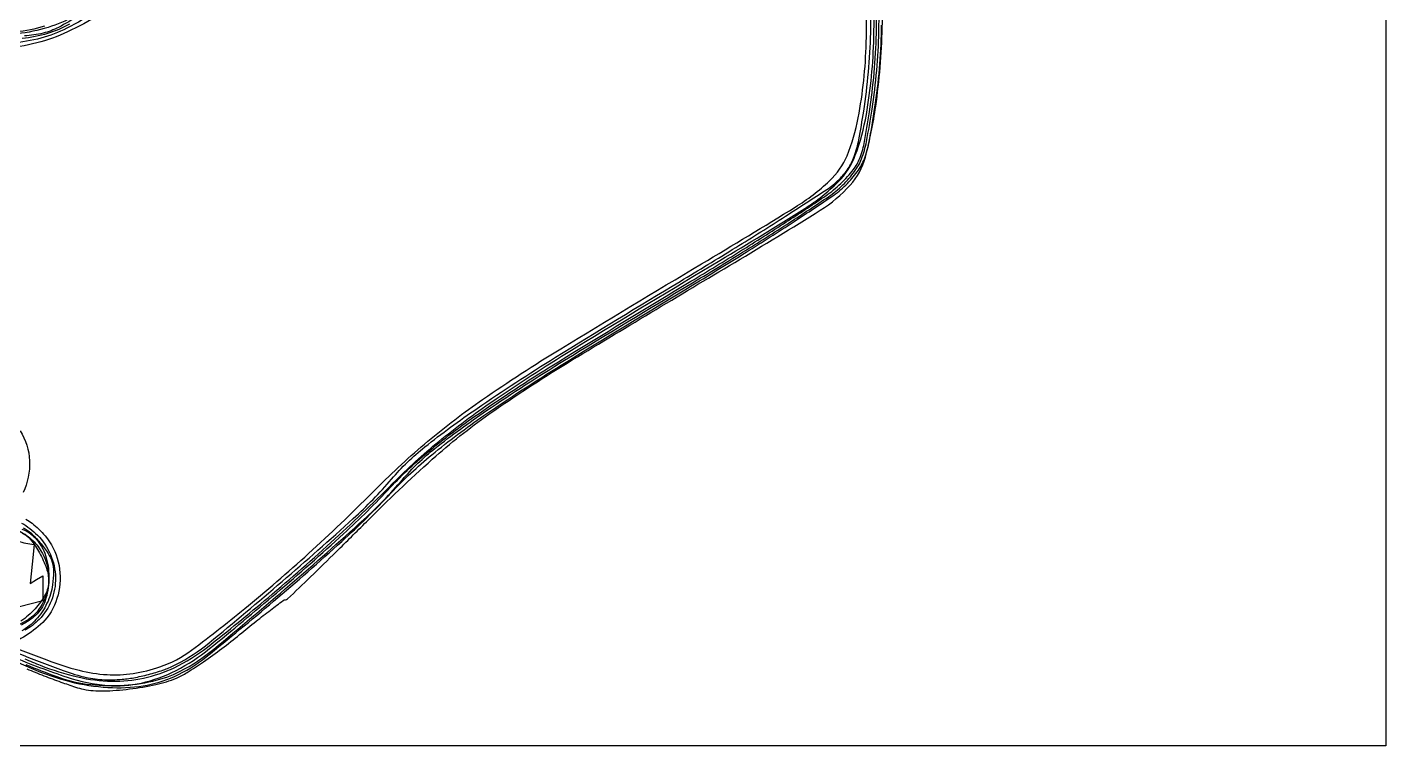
# Model space of a CAD drawing. Extents: x 0 to 564, y 0 to 802.
# Drawn here: x 331.3 to 564, y 0 to 123 of the extents above; entities that cross this region are included whole.
import ezdxf

# ---------------------------------------------------------------- set-up
doc = ezdxf.new("R2010")
doc.units = 0

msp = doc.modelspace()

# ---------------------------------------------------------------- linework, layer by layer
at = {"color": 0}
msp.add_lwpolyline([(0, 401), (0, 802), (282, 802), (564, 802), (564, 401), (564, 0), (282, 0), (0, 0), (0, 401)], close=True, dxfattribs=at)
at = {"color": 250}
msp.add_lwpolyline([(0, 401), (0, 802), (282, 802), (564, 802), (564, 401), (564, 0), (282, 0), (0, 0), (0, 401)], close=True, dxfattribs=at)
at = {"color": 8}
msp.add_lwpolyline([(0, 401), (0, 802), (282, 802), (564, 802), (564, 401), (564, 0), (282, 0), (0, 0), (0, 401)], close=True, dxfattribs=at)
at = {"color": 253}
msp.add_lwpolyline([(0, 401), (0, 802), (282, 802), (564, 802), (564, 401), (564, 0), (282, 0), (0, 0), (0, 401)], close=True, dxfattribs=at)
at = {"color": 9}
msp.add_lwpolyline([(0, 401), (0, 802), (282, 802), (564, 802), (564, 401), (564, 0), (282, 0), (0, 0), (0, 401)], close=True, dxfattribs=at)
at = {"color": 254}
msp.add_lwpolyline([(0, 401), (0, 802), (282, 802), (564, 802), (564, 401), (564, 0), (282, 0), (0, 0), (0, 401)], close=True, dxfattribs=at)
at = {"color": 7}
msp.add_lwpolyline([(0, 401), (0, 802), (282, 802), (564, 802), (564, 401), (564, 0), (282, 0), (0, 0), (0, 401)], close=True, dxfattribs=at)
msp.add_lwpolyline([(0, 401), (0, 802), (282, 802), (564, 802), (564, 401), (564, 0), (282, 0), (0, 0), (0, 401)], close=True, dxfattribs=at)
at = {"color": 250}
for points in [[(331.120756, 38.805554, -0.030207), (332.16819, 38.096214, -0.029236), (333.316402, 37.101039, -0.024684), (334.411102, 35.923279, -0.115857), (336.647287, 31.508128, -0.109325), (336.750038, 26.459068, -0.110608), (334.719159, 21.883827, -0.12101), (327.863129, 17.277649), (334.68158, 14.694275), (334.68158, 14.694275, 0.027641), (340.227235, 12.936753, 0.047795), (345.001629, 12.185257, 0.053032), (349.471208, 12.388144, 0.044746), (354.071869, 13.5177), (354.071869, 13.5177, 0.078097), (359.49661, 16.383792, 0.011725), (369.214088, 24.009773, 0.013099), (380.201208, 33.550013, 0.011718), (391.098938, 44.004883, -0.022331), (399.940809, 52.134274, -0.023514), (409.326614, 59.295601, -0.014207), (422.700171, 67.987646, -0.002921), (446.80719, 82.506409, 0.004319), (462.851913, 92.2308, 0.049086), (468.740822, 96.722542, 0.107585), (471.730587, 101.030001, 0.051909), (473.652008, 107.5, 0.039603), (475.017252, 120.356985, 0.017851), (474.863247, 137.330994, 0.017897)], [(343.717621, 125.219666, -0.032269), (338.23219, 122.225538, -0.045132), (332.978455, 120.337967, -0.041478), (327.141968, 119.325222, -0.022229)], [(330.127693, 53.95433, -0.129531), (331.735387, 48.773301, -0.122666), (330.632172, 43.354797, 0.004917)]]:
    msp.add_lwpolyline(points, format="xyb", dxfattribs=at)
at = {"color": 9}
for points in [[(328.75, 15.308289, 0.020449), (338.200599, 11.750407, 0.058563), (345.064377, 10.343498, 0.077825), (350.887325, 10.752667, 0.061641), (356.825287, 12.910889), (356.825287, 12.910889, 0.052243), (362.563414, 16.638674, 0.006515), (374.005356, 26.150642, 0.008277), (385.50088, 36.29696, 0.020311), (393.510956, 44.225891, -0.033999), (400.323231, 50.609868, -0.020981), (409.114616, 57.196877, -0.012508), (422.305481, 65.764958, -0.002876), (445, 79.532471, 0.00403), (453.515114, 84.72506, 0.005063), (461.316917, 89.679512, 0.00409), (467.777814, 93.950366, 0.039393), (470.355438, 95.996765, 0.030519), (472.603036, 98.361486, 0.076422), (473.83707, 100.390411, 0.052214), (474.651173, 103.122905, 0.008659), (475.569977, 108.543396, 0.03112), (476.75664, 121.936382, 0.018353), (476.58712, 138.002762, 0.01839)], [(340.137909, 124.988953, -0.02204), (336.697203, 122.997645, -0.060685), (334.077789, 122.013626, -0.04385), (330.853852, 121.524769, -0.007448)], [(330.406643, 37.070442, -0.096411), (331.786168, 36.393888, -0.060268), (333.083771, 35.139221, -0.104497), (334.601413, 32.177882, -0.072966), (335.050888, 28.439987, -0.07505), (334.412186, 24.844795, -0.127667), (332.75, 22.305542, -0.036865), (331.688307, 21.475538, -0.023935), (330.353134, 20.671616, -0.024067)]]:
    msp.add_lwpolyline(points, format="xyb", dxfattribs=at)
at = {"color": 8}
for points in [[(329.75, 15.858398, 0.005088), (337.027387, 13.053738, 0.028189), (341.030685, 11.809608, 0.047422), (344.143188, 11.338633, 0.035206), (347.622406, 11.390747, 0.027339), (349.879626, 11.708956, 0.018017), (352.432487, 12.308701, 0.018148), (354.880792, 13.074288, 0.03311), (356.803986, 13.900024), (356.803986, 13.900024, 0.054254), (362.512179, 17.641041, 0.005445), (374.995552, 28.143616, 0.006777), (387.182123, 38.916008, 0.03136), (393.730988, 45.660767, -0.047626), (399.43731, 51.168032, -0.017949), (408.369858, 57.771263, -0.011756), (421.796519, 66.513756, -0.003312), (443.138702, 79.51178, 0.003084), (452.679446, 85.316437, 0.004228), (461.186794, 90.664383, 0.002763), (468.259714, 95.249823, 0.049243), (470.369537, 96.952881, 0.051315), (471.921559, 98.830501, 0.060593), (472.958862, 100.886978, 0.039315), (473.749663, 103.771927, 0.00958), (474.584045, 108.638733, 0.03084), (475.781677, 122.063428, 0.018764), (475.619022, 137.997421, 0.01881)], [(343.278503, 125.830078, -0.026421), (338.120002, 122.864732, -0.051079), (333.681335, 121.159363, -0.04671), (328.733269, 120.302877, -0.018732)], [(330.36235, 38.14135, -0.033064), (331.795066, 37.195528, -0.033968), (333.076935, 36.076904, -0.096061), (335.330863, 32.738607, -0.095913), (336.175282, 28.797989, -0.097762), (335.483935, 24.889077, -0.104233), (333.363647, 21.636353, -0.031848), (332.217308, 20.627435, -0.032035), (330.954266, 19.774422, -0.033786)]]:
    msp.add_lwpolyline(points, format="xyb", dxfattribs=at)
at = {"color": 253}
for points in [[(330.901096, 14.918887, 0.012675), (333.581543, 13.789612, 0.03572), (340.002453, 11.789484, 0.053222), (345.835701, 11.061119, 0.05837), (351.271625, 11.599561, 0.056489), (356.5, 13.379883), (356.5, 13.379883, 0.056571), (362.205985, 16.910259, 0.008549), (372.630051, 25.412216, 0.009989), (384.029401, 35.43569, 0.011452), (394.5, 45.470337, -0.027155), (402.34784, 52.532415, -0.020612), (411.654255, 59.421486, -0.012026), (425.437541, 68.294353, -0.002534), (449.958221, 83.087708, 0.005898), (464.483707, 91.98482, 0.055585), (470.196236, 96.533173, 0.107323), (473.143365, 101.095972, 0.047094), (475.041351, 108.074707, 0.037443), (476.319541, 121.268553, 0.017382), (476.095078, 138.488312, 0.017136)], [(338.572221, 123.538605, -0.055048), (334.834064, 121.953728, -0.045652), (330.472154, 121.070546, -0.009943)], [(330.62426, 37.347321, -0.069888), (331.994103, 36.394805, -0.031045), (333.515808, 34.798828, -0.028389), (334.905293, 32.94328, -0.074523), (335.607704, 31.440422, -0.075664), (335.832971, 29.811308, -0.029933), (335.666534, 27.550415, -0.078671), (334.724893, 24.398929, -0.073263), (332.839943, 21.605698, -0.079545), (330.404434, 19.66764, -0.129057)]]:
    msp.add_lwpolyline(points, format="xyb", dxfattribs=at)
at = {"color": 254}
for points in [[(331.114894, 13.912489, 0.008085), (336.406982, 11.844727, 0.05659), (341.505268, 10.579498, 0.043532), (347.238361, 10.331764, 0.044059), (352.837542, 11.074524, 0.063588), (357.529419, 12.770996), (357.529419, 12.770996, 0.054242), (363.294606, 16.567512, 0.005073), (376.304085, 27.544579, 0.006359), (388.98493, 38.750594, 0.031847), (395.586182, 45.549194, -0.048836), (401.163144, 50.916029, -0.017996), (409.978931, 57.379143, -0.011602), (423.360048, 66.0208, -0.003128), (444.978027, 79.096008, 0.004259), (453.845287, 84.48661, 0.005488), (461.894203, 89.597206, 0.004242), (468.543864, 94.003223, 0.047194), (471.000153, 96.022156, 0.035743), (473.023782, 98.343149, 0.069351), (474.216339, 100.489616, 0.045297), (475.055511, 103.428805, 0.008225), (476.022156, 109.022156, 0.033673), (477.18097, 122.253354, 0.018428), (476.907135, 138.538704, 0.018397)], [(339.404403, 124.884023, -0.049258), (334.896351, 123.003983, -0.043117), (329.695502, 121.892783, -0.017863)], [(329.206581, 37.003174, -0.094101), (331.491426, 35.840694, -0.075516), (333.399078, 33.840637, -0.118135), (334.953522, 29.901203, -0.118588), (334.550552, 25.691086, -0.121081), (332.293666, 22.189225, -0.126613), (325.5, 19.372864)]]:
    msp.add_lwpolyline(points, format="xyb", dxfattribs=at)
at = {"color": 7}
for points in [[(331.25, 13.182983, 0.005696), (334.208997, 11.996413, 0.006249), (337.104683, 10.914787, 0.005868), (339.601192, 10.050601, 0.031024), (341, 9.67926, 0.05619), (344.327445, 9.395093, 0.023314), (348.834663, 9.727821, 0.023438), (353.382976, 10.495345, 0.045467), (356.895691, 11.600891), (356.895691, 11.600891, 0.041295), (358.731935, 12.552953, 0.010464), (361.541569, 14.400948, 0.0106), (364.672912, 16.655023, 0.010537), (367.71228, 19.044189, -0.003649), (370.535371, 21.326956, -0.005666), (373.006973, 23.250481, -0.001998), (375.154606, 24.869639, -0.161896), (375.546661, 25, 0.193434), (375.939211, 25.157768, 0.000611), (379.861435, 28.927063, 0.003282), (384.283602, 33.24353, 0.002033), (389.423828, 38.368713, -0.014812), (400.704989, 49.05618, -0.02889), (410.408333, 56.75943, -0.016942), (423.792566, 65.515977, -0.002302), (452.5, 82.757996, 0.005918), (467.156826, 91.705907, 0.069217), (472.277149, 96.002518, 0.118974), (474.865214, 100.767081, 0.029793), (476.646362, 109.5, 0.029544), (477.757333, 122.926352, 0.018514), (477.543877, 138.692375, 0.018601)], [(324.5, 16.536316), (332, 13.284973), (332, 13.284973, 0.039567), (338.660629, 11.003771, 0.048433), (345.16077, 9.994194, 0.052883), (351.210911, 10.287081, 0.068191), (356.536652, 11.877563), (356.536652, 11.877563, 0.062597), (361.966933, 15.217461, 0.006542), (373.522358, 24.745415, 0.008847), (385.190986, 34.985943, 0.019538), (393.640106, 43.295532, -0.032455), (400.649874, 49.84225, -0.020764), (409.558498, 56.542435, -0.012539), (422.798065, 65.183391, -0.002959), (445.350677, 78.925293, 0.004228), (454.457664, 84.506137, 0.005555), (462.669582, 89.762199, 0.004123), (469.45081, 94.289913, 0.05189), (471.801086, 96.272095, 0.040943), (473.680033, 98.573782, 0.066916), (474.817081, 100.81694, 0.040577), (475.640543, 103.983585, 0.007024), (476.622955, 110.100281, 0.034348), (477.642544, 123.395882, 0.016782)], [(334.290012, 123.190018, -0.044605), (329.415729, 122.199594, -0.015555)], [(329.695287, 35.049457, 0.032065), (332.5, 34.440613), (332.171631, 31.112854), (331.843292, 27.785095), (332.921631, 28.451599), (334, 29.118042), (334, 26.965393), (334, 24.812744), (332, 24.289734), (330, 23.766724)], [(330.4552, 36.378845, -0.133638), (331.918336, 35.3073, -0.041671), (333.445419, 33.024994, -0.042134), (334.620513, 30.408898, -0.08469), (335, 28.184509, -0.124314), (334.420697, 25.890515, -0.061761), (332.671143, 23.429878, -0.059529), (330.259827, 21.355467, -0.084695)]]:
    msp.add_lwpolyline(points, format="xyb", dxfattribs=at)

doc.saveas('drawing.dxf')
